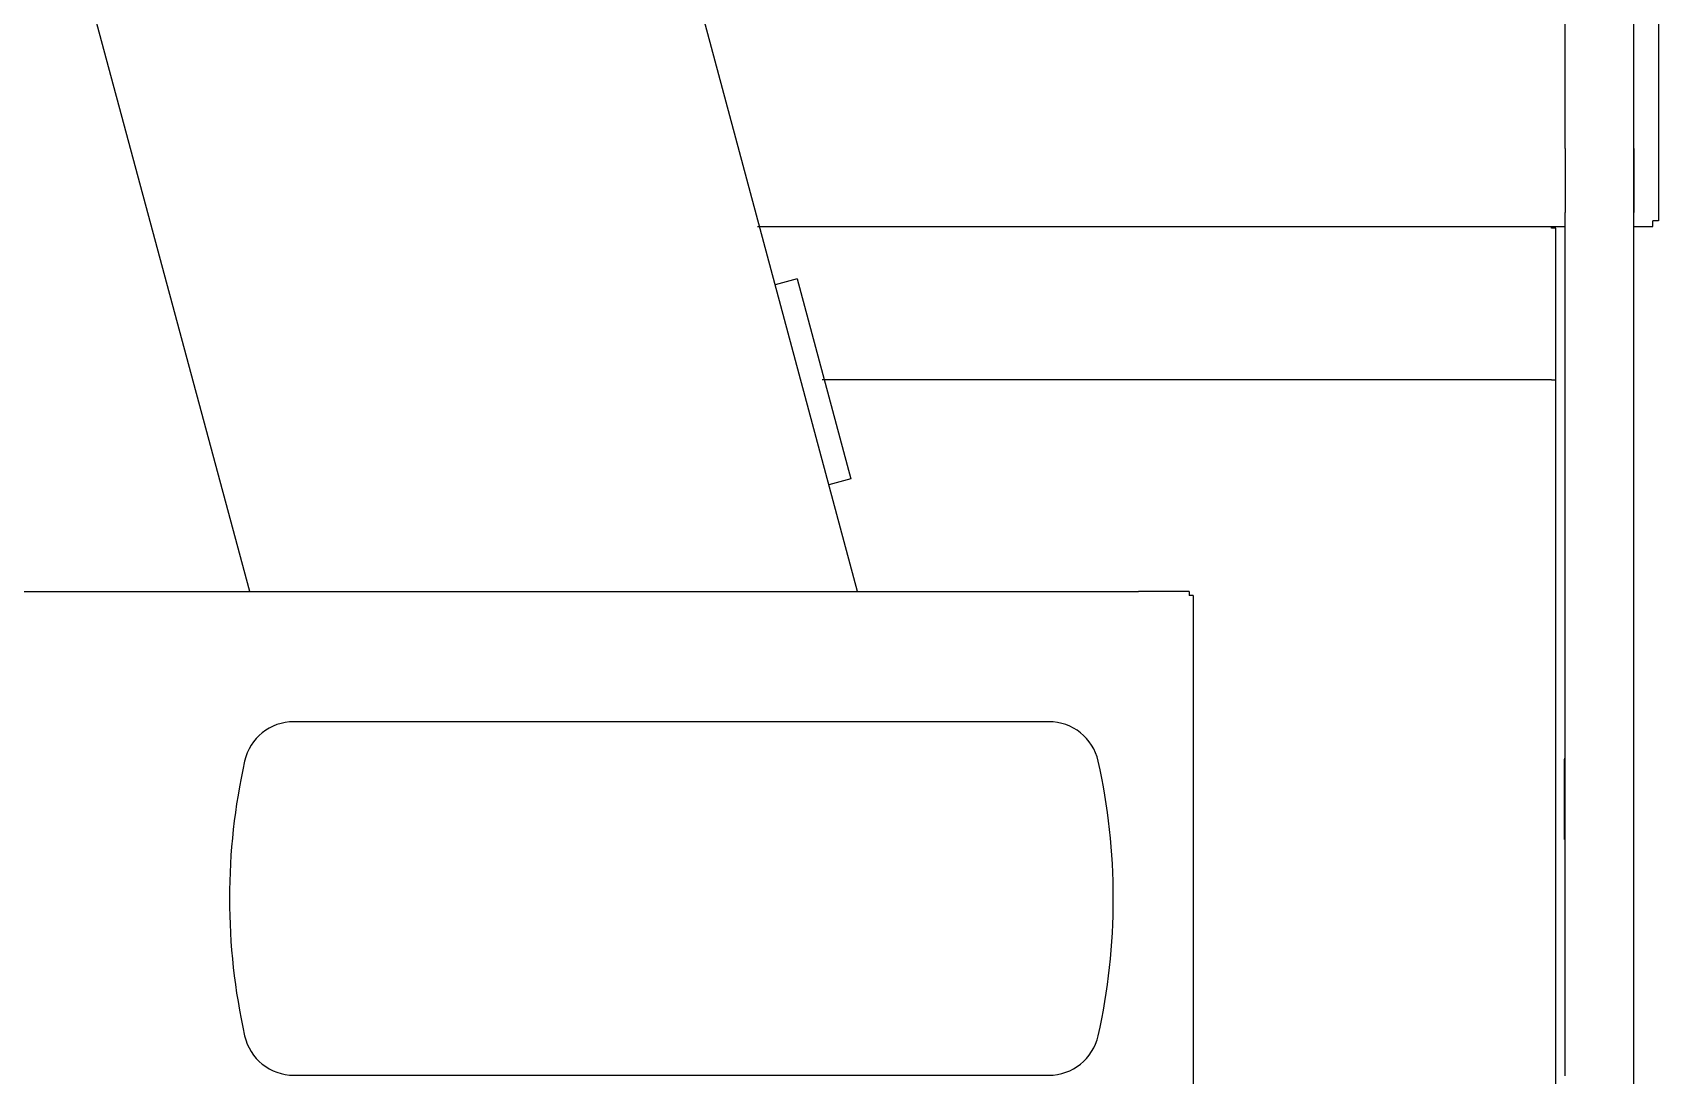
# Model space of a CAD drawing. Extents: x -31701 to 37626, y -27136 to 32271.
# Drawn here: x -12345 to -11702, y -16839 to -16426 of the extents above; entities that cross this region are included whole.
import ezdxf

# ---------------------------------------------------------------- set-up
doc = ezdxf.new("R2010")
doc.units = 0
doc.layers.get('0').update_dxf_attribs({"linetype": 'CONTINUOUS'})

msp = doc.modelspace()

# ---------------------------------------------------------------- linework, layer by layer
at = {"color": 104, "linetype": 'Continuous'}
for p, q in [((-11738.51, -16471.46), (-11738.51, -15855.07)), ((-11711.31, -16471.46), (-11711.31, -15855.07)), ((-11701.51, -16315.77), (-11701.51, -16500.07)), ((-12259.32, -16646.87), (-12336.81, -16359.07)), ((-11711.31, -16924.13), (-11711.31, -16380.07)), ((-11738.51, -16471.46), (-11738.51, -16496.81)), ((-11711.31, -16471.46), (-11711.31, -16496.81)), ((-11738.51, -16813.34), (-11738.51, -16496.81)), ((-11711.31, -16813.34), (-11711.31, -16496.81)), ((-12058.27, -16502.37), (-11738.51, -16502.37)), ((-11743.81, -16503.07), (-11743.81, -16502.37)), ((-11742.21, -16503.07), (-11743.81, -16503.07)), ((-11742.21, -16563.07), (-11742.21, -16503.07)), ((-11711.31, -16502.37), (-11703.81, -16502.37)), ((-11701.51, -16500.07), (-11703.81, -16500.07)), ((-11703.81, -16502.37), (-11703.81, -16500.07)), ((-11743.81, -16563.07), (-12032.68, -16563.07)), ((-11743.81, -16563.07), (-11742.21, -16563.07)), ((-11742.21, -16877.14), (-11742.21, -16563.07)), ((-12443.14, -16646.87), (-11907.41, -16646.87)), ((-11887.41, -16646.87), (-11907.41, -16646.87)), ((-11887.41, -16646.87), (-11887.41, -16648.47)), ((-11885.81, -16648.47), (-11887.41, -16648.47)), ((-11885.81, -16648.47), (-11885.81, -16908.47)), ((-11942.91, -16698.47), (-12241.91, -16698.47)), ((-11738.91, -16718), (-11738.91, -16718.07)), ((-11738.91, -16718.07), (-11738.91, -16719.22)), ((-11738.91, -16719.22), (-11738.91, -16742.2)), ((-11738.91, -16742.2), (-11738.91, -16745.07)), ((-11738.51, -16838.69), (-11738.51, -16813.34)), ((-11711.31, -16838.69), (-11711.31, -16813.34)), ((-12241.91, -16838.47), (-11942.91, -16838.47))]:
    msp.add_line(p, q, dxfattribs=at)
at = {"color": 251, "linetype": 'Continuous'}
for p, q in [((-12018.77, -16646.87), (-12137.85, -16202.49)), ((-12042.63, -16523.08), (-12051.32, -16525.41)), ((-12042.63, -16523.08), (-12021.41, -16602.29)), ((-12021.41, -16602.29), (-12030.1, -16604.62))]:
    msp.add_line(p, q, dxfattribs=at)
at = {"color": 104, "linetype": 'Continuous'}
for centre, radius, start, end in [((-12241.91, -16718.47), 20, 90, 167.44414), ((-11942.91, -16718.47), 20, 12.55586, 90), ((-12017.41, -16768.47), 250, 167.44414, 192.55586), ((-12167.41, -16768.47), 250, 347.44414, 12.55586), ((-12241.91, -16818.47), 20, 192.55586, 270), ((-11942.91, -16818.47), 20, 270, 347.44414)]:
    msp.add_arc(centre, radius, start, end, dxfattribs=at)
for points, knots in [([(-11738.51, -16712.77), (-11738.52, -16712.78), (-11738.54, -16712.78), (-11738.56, -16712.79), (-11738.59, -16712.8), (-11738.61, -16712.82), (-11738.64, -16712.84), (-11738.66, -16712.87), (-11738.68, -16712.9), (-11738.7, -16712.94), (-11738.71, -16712.98), (-11738.73, -16713.02), (-11738.74, -16713.07), (-11738.76, -16713.12), (-11738.77, -16713.17), (-11738.78, -16713.23), (-11738.79, -16713.29), (-11738.8, -16713.35), (-11738.81, -16713.42), (-11738.82, -16713.49), (-11738.83, -16713.56), (-11738.84, -16713.63), (-11738.85, -16713.7), (-11738.85, -16713.77), (-11738.86, -16713.85), (-11738.86, -16713.93), (-11738.87, -16714.01), (-11738.87, -16714.09), (-11738.88, -16714.17), (-11738.88, -16714.25), (-11738.89, -16714.33), (-11738.89, -16714.41), (-11738.89, -16714.5), (-11738.9, -16714.58), (-11738.9, -16714.67), (-11738.9, -16714.75), (-11738.9, -16714.84), (-11738.9, -16714.92), (-11738.91, -16715.01), (-11738.91, -16715.1), (-11738.91, -16715.18), (-11738.91, -16715.27), (-11738.91, -16715.36), (-11738.91, -16715.45), (-11738.91, -16715.54), (-11738.92, -16715.63), (-11738.92, -16715.72), (-11738.92, -16715.8), (-11738.92, -16715.89), (-11738.92, -16715.98), (-11738.92, -16716.07), (-11738.92, -16716.16), (-11738.92, -16716.25), (-11738.92, -16716.34), (-11738.92, -16716.43), (-11738.92, -16716.52), (-11738.92, -16716.61), (-11738.92, -16716.7), (-11738.92, -16716.79), (-11738.92, -16716.88), (-11738.92, -16716.97), (-11738.92, -16717.06), (-11738.92, -16717.15), (-11738.92, -16717.24), (-11738.92, -16717.32), (-11738.92, -16717.41), (-11738.92, -16717.5), (-11738.92, -16717.59), (-11738.92, -16717.68), (-11738.91, -16717.77), (-11738.91, -16717.85), (-11738.91, -16717.94), (-11738.91, -16718.03), (-11738.91, -16718.12), (-11738.91, -16718.2), (-11738.91, -16718.29), (-11738.91, -16718.38), (-11738.91, -16718.46), (-11738.91, -16718.55), (-11738.91, -16718.64), (-11738.91, -16718.72), (-11738.91, -16718.81), (-11738.91, -16718.89), (-11738.91, -16718.97), (-11738.91, -16719.06), (-11738.91, -16719.14), (-11738.91, -16719.19), (-11738.91, -16719.22)], [0, 0, 0, 0, 0.028475, 0.056748, 0.085488, 0.115396, 0.147124, 0.18122, 0.218097, 0.258027, 0.301151, 0.347502, 0.397058, 0.449748, 0.505449, 0.564006, 0.625239, 0.688955, 0.754954, 0.823038, 0.89302, 0.96473, 1.038019, 1.11277, 1.188892, 1.266287, 1.344849, 1.424483, 1.505098, 1.586611, 1.668947, 1.752035, 1.83581, 1.920215, 2.005197, 2.090705, 2.176698, 2.263134, 2.349977, 2.437195, 2.524758, 2.612639, 2.700811, 2.789253, 2.877941, 2.966854, 3.055973, 3.145275, 3.234741, 3.324349, 3.414077, 3.50389, 3.593742, 3.683588, 3.773392, 3.863127, 3.952769, 4.042299, 4.131706, 4.220982, 4.31012, 4.39912, 4.487982, 4.576708, 4.665302, 4.753768, 4.842108, 4.930327, 5.018426, 5.106405, 5.194261, 5.281987, 5.369575, 5.457008, 5.544269, 5.631332, 5.718165, 5.80473, 5.890981, 5.976863, 6.062314, 6.147263, 6.231651, 6.315433, 6.398543, 6.480911, 6.562467, 6.562467, 6.562467, 6.562467]), ([(-11738.51, -16715.08), (-11738.51, -16715.08), (-11738.52, -16715.08), (-11738.53, -16715.09), (-11738.54, -16715.09), (-11738.55, -16715.1), (-11738.56, -16715.11), (-11738.57, -16715.12), (-11738.58, -16715.13), (-11738.59, -16715.15), (-11738.6, -16715.16), (-11738.61, -16715.18), (-11738.62, -16715.2), (-11738.63, -16715.22), (-11738.64, -16715.24), (-11738.65, -16715.26), (-11738.65, -16715.28), (-11738.66, -16715.3), (-11738.67, -16715.33), (-11738.68, -16715.35), (-11738.69, -16715.38), (-11738.69, -16715.41), (-11738.7, -16715.43), (-11738.71, -16715.46), (-11738.71, -16715.49), (-11738.72, -16715.53), (-11738.73, -16715.56), (-11738.73, -16715.59), (-11738.74, -16715.62), (-11738.74, -16715.66), (-11738.75, -16715.69), (-11738.75, -16715.73), (-11738.76, -16715.77), (-11738.77, -16715.8), (-11738.77, -16715.84), (-11738.78, -16715.88), (-11738.78, -16715.92), (-11738.79, -16715.96), (-11738.79, -16716), (-11738.8, -16716.04), (-11738.8, -16716.08), (-11738.8, -16716.12), (-11738.81, -16716.16), (-11738.81, -16716.21), (-11738.82, -16716.25), (-11738.82, -16716.29), (-11738.83, -16716.33), (-11738.83, -16716.38), (-11738.83, -16716.42), (-11738.84, -16716.47), (-11738.84, -16716.51), (-11738.84, -16716.55), (-11738.85, -16716.6), (-11738.85, -16716.64), (-11738.85, -16716.69), (-11738.86, -16716.73), (-11738.86, -16716.78), (-11738.86, -16716.82), (-11738.87, -16716.87), (-11738.87, -16716.91), (-11738.87, -16716.96), (-11738.87, -16717), (-11738.88, -16717.05), (-11738.88, -16717.09), (-11738.88, -16717.14), (-11738.88, -16717.18), (-11738.89, -16717.23), (-11738.89, -16717.27), (-11738.89, -16717.32), (-11738.89, -16717.36), (-11738.89, -16717.4), (-11738.9, -16717.45), (-11738.9, -16717.49), (-11738.9, -16717.54), (-11738.9, -16717.58), (-11738.9, -16717.63), (-11738.9, -16717.67), (-11738.9, -16717.71), (-11738.9, -16717.76), (-11738.91, -16717.8), (-11738.91, -16717.84), (-11738.91, -16717.88), (-11738.91, -16717.92), (-11738.91, -16717.96), (-11738.91, -16718), (-11738.91, -16718.03), (-11738.91, -16718.06), (-11738.91, -16718.07)], [0, 0, 0, 0, 0.012055, 0.024431, 0.037264, 0.050681, 0.064795, 0.0797, 0.095471, 0.112166, 0.129829, 0.148488, 0.168158, 0.188846, 0.210549, 0.23326, 0.256965, 0.281645, 0.307281, 0.333852, 0.361336, 0.389713, 0.418964, 0.449072, 0.480027, 0.511819, 0.544435, 0.577838, 0.611991, 0.646867, 0.68244, 0.71869, 0.7556, 0.793154, 0.831337, 0.870131, 0.909519, 0.949479, 0.989984, 1.031002, 1.072495, 1.114416, 1.156708, 1.199318, 1.242217, 1.285377, 1.328775, 1.372389, 1.416199, 1.460189, 1.50434, 1.548639, 1.593071, 1.637624, 1.682284, 1.727041, 1.771881, 1.816795, 1.86177, 1.906793, 1.951854, 1.996937, 2.042028, 2.087112, 2.132172, 2.177189, 2.222142, 2.267008, 2.311763, 2.35638, 2.400956, 2.445781, 2.490894, 2.536099, 2.581066, 2.625436, 2.668916, 2.711383, 2.752983, 2.79403, 2.834615, 2.874769, 2.914496, 2.953777, 2.992564, 3.030775, 3.068299, 3.068299, 3.068299, 3.068299])]:
    msp.add_open_spline(points, degree=3, knots=knots, dxfattribs=at)

doc.saveas('drawing.dxf')
